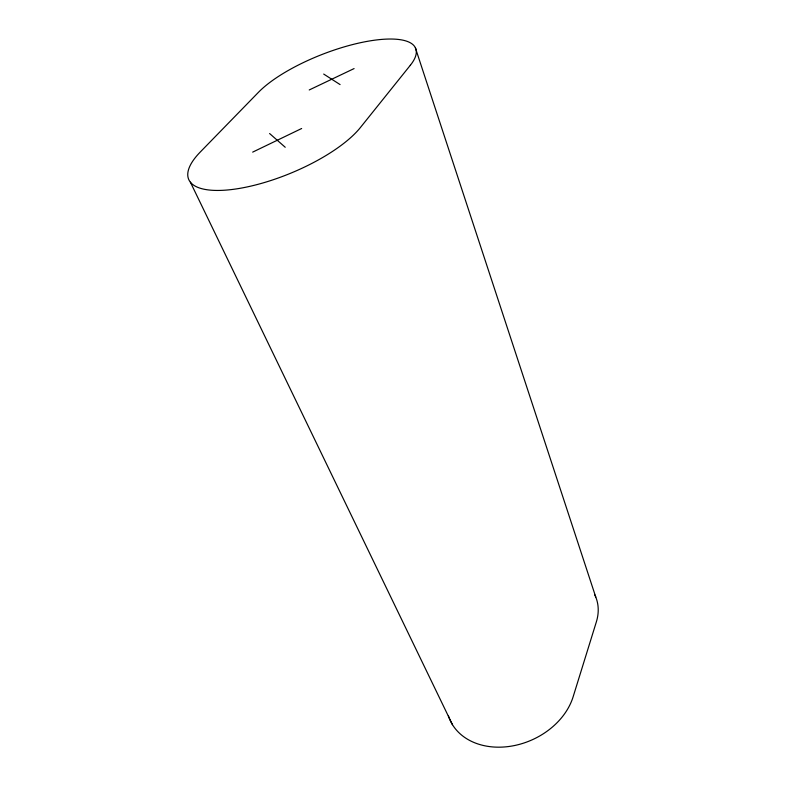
<?xml version="1.0" encoding="UTF-8"?>
<svg xmlns="http://www.w3.org/2000/svg" width="786" height="786" viewBox="0 0 786 786"><rect width="100%" height="100%" fill="white"/><g stroke="black" fill="none" stroke-linecap="round" stroke-linejoin="round"><path stroke-width="1.18" d="M252.679 152.12L301.657 128.501M309.232 89.968L354.093 68.579M323.694 74.061L340.083 84.583M269.598 133.522L285.23 147.267M190.379 182.165L452.461 724.682M415.342 47.72L595.778 597.095M448.374 715.732A66.672 51.503 -23.9 0 0 510.252 746.297A66.672 51.503 -23.9 0 0 573.112 696.848L596.358 621.883A63.077 46.109 -20.2 0 0 594.806 594.894M410.312 65.287L360.381 127.548A96.58 33.277 -22.4 0 1 236.694 188.856A96.58 33.277 -22.4 0 1 200.263 152.032L258.535 92.227A89.211 28.404 -21.3 0 1 367.769 41.265A89.211 28.404 -21.3 0 1 410.312 65.287"/></g></svg>
